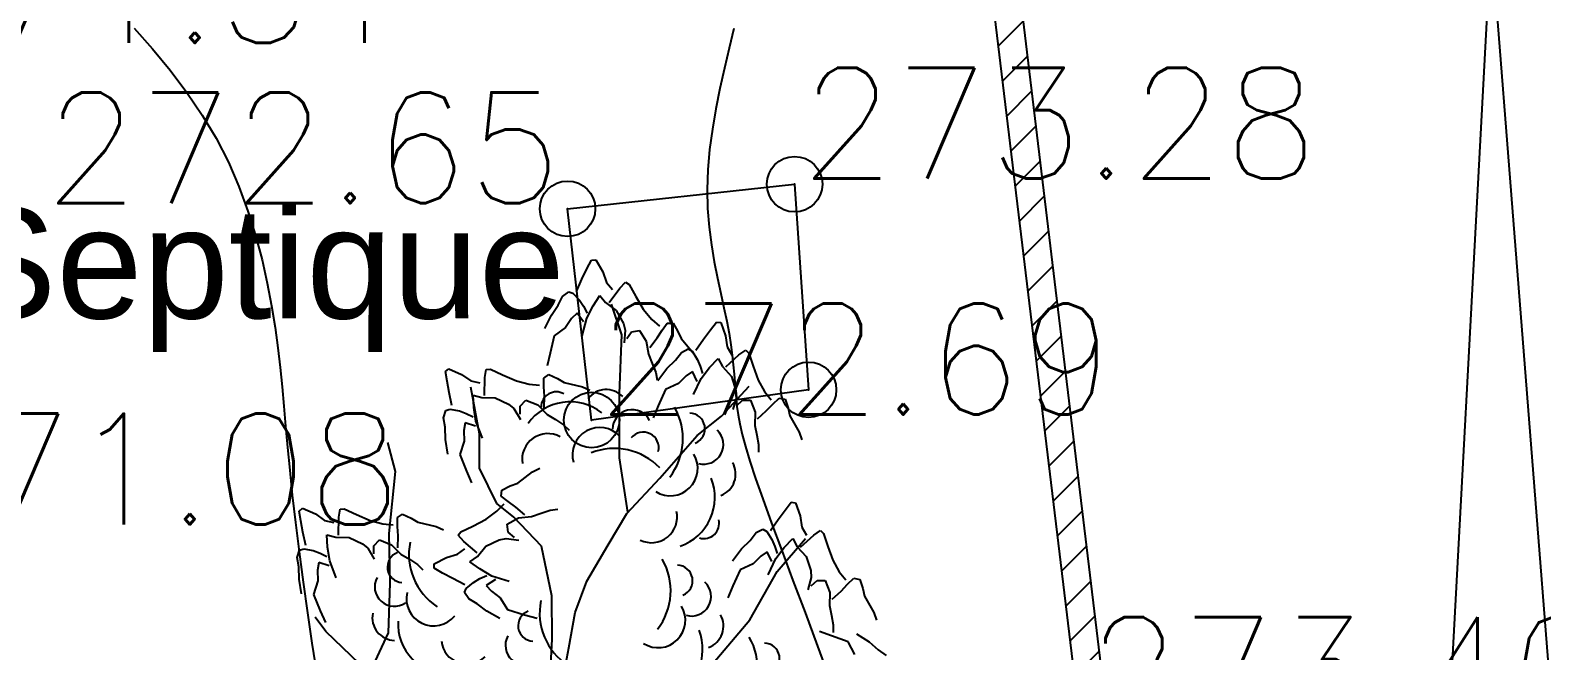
# Model space of a CAD drawing. Header units: millimetres. Extents: x 524954 to 526204, y 9523489 to 9524010.
# Drawn here: x 525639.45 to 525653.07, y 9523607.97 to 9523613.57 of the extents above; entities that cross this region are included whole.
import ezdxf
from ezdxf.enums import TextEntityAlignment as Align

# ---------------------------------------------------------------- set-up
doc = ezdxf.new("R2010")
doc.units = ezdxf.units.MM
doc.header["$PDMODE"] = 32
doc.header["$PDSIZE"] = 0.5
doc.linetypes.add('ACAD_ISO12W100', pattern=[21, 12, -3, 0, -3, 0, -3])
doc.linetypes.add('CACHE2', pattern=[4.7625, 3.175, -1.5875])
for name, color, linetype in [('Arbre', 34, 'ACAD_ISO12W100'), ('Bati', 6, 'Continuous'), ('Bati_H', 1, 'Continuous'), ('Cloture', 7, 'Continuous'), ('CN_01_00', 3, 'Continuous'), ('CN_02_00', 4, 'Continuous'), ('Murs', 1, 'Continuous'), ('Regard', 5, 'Continuous'), ('TopoAlt', 3, 'Continuous'), ('TOPOJIS', 7, 'Continuous'), ('Toponomie', 7, 'CACHE2')]:
    doc.layers.add(name, color=color, linetype=linetype)
doc.styles.add('Simplex 1.0', font='Simplex.shx', dxfattribs={"width": 0.99, "height": 1})
doc.styles.get("Standard").update_dxf_attribs({"font": 'arial.ttf'})

# ---------------------------------------------------------------- blocks, each defined once
blk = doc.blocks.new('TCPOINT M')
at = {"color": 0}
blk.add_point((0, 0), dxfattribs=at)
at = {"layer": 'TopoAlt', "style": 'Simplex 1.0', "width": 0.99}
blk.add_attdef('ALT', (0.15, 0.15), '', height=1, dxfattribs=at)
blk = doc.blocks.new('v088')
at = {"color": 3, "linetype": 'Continuous'}
for p, q in [((-0.024, 12.318), (0.016, 12.396)), ((0.016, 12.396), (0.055, 12.4)), ((0.055, 12.4), (0.118, 12.291)), ((-0.069, 12.224), (-0.024, 12.318)), ((0.118, 12.291), (0.152, 12.195)), ((-0.118, 12.113), (-0.069, 12.224)), ((0.152, 12.195), (0.207, 12.131)), ((0.175, 12.015), (0.272, 12.144)), ((0.272, 12.144), (0.324, 12.197)), ((0.324, 12.197), (0.356, 12.175)), ((0.356, 12.175), (0.415, 12.069)), ((-0.344, 11.901), (-0.283, 11.991)), ((-0.283, 11.991), (-0.243, 12.069)), ((-0.243, 12.069), (-0.188, 12.111)), ((-0.188, 12.111), (-0.15, 12.099)), ((-0.15, 12.099), (-0.092, 12.035)), ((-0.092, 12.035), (-0.054, 11.98)), ((0.032, 11.984), (0.092, 12.078)), ((0.092, 12.078), (0.144, 12.013)), ((0.144, 12.013), (0.24, 11.942)), ((0.415, 12.069), (0.484, 11.953)), ((-0.403, 11.78), (-0.344, 11.901)), ((-0.162, 11.869), (-0.217, 11.788)), ((-0.112, 11.918), (-0.162, 11.869)), ((-0.054, 11.839), (-0.112, 11.918)), ((-0.066, 11.715), (-0.025, 11.872)), ((-0.054, 11.98), (-0.022, 11.919)), ((-0.025, 11.872), (0.032, 11.984)), ((0.24, 11.942), (0.305, 11.825)), ((0.484, 11.953), (0.56, 11.862)), ((0.56, 11.862), (0.63, 11.801)), ((-0.32, 11.714), (-0.357, 11.558)), ((-0.217, 11.788), (-0.32, 11.714)), ((0.305, 11.825), (0.32, 11.765)), ((0.32, 11.765), (0.311, 11.65)), ((0.334, 11.69), (0.378, 11.749)), ((0.378, 11.749), (0.45, 11.762)), ((0.45, 11.762), (0.511, 11.664)), ((0.608, 11.694), (0.653, 11.766)), ((0.653, 11.766), (0.699, 11.829)), ((0.699, 11.829), (0.754, 11.828)), ((0.754, 11.828), (0.796, 11.754)), ((0.796, 11.754), (0.824, 11.689)), ((1.027, 11.683), (1.089, 11.768)), ((1.089, 11.768), (1.142, 11.837)), ((1.142, 11.837), (1.181, 11.833)), ((1.181, 11.833), (1.223, 11.714)), ((1.223, 11.714), (1.239, 11.614)), ((0.511, 11.664), (0.53, 11.547)), ((0.542, 11.608), (0.608, 11.694)), ((0.824, 11.689), (0.934, 11.561)), ((0.827, 11.564), (0.889, 11.595)), ((0.889, 11.595), (0.923, 11.575)), ((0.958, 11.583), (1.027, 11.683)), ((1.239, 11.614), (1.281, 11.541)), ((1.346, 11.541), (1.408, 11.583)), ((1.408, 11.583), (1.435, 11.556)), ((-0.357, 11.558), (-0.382, 11.444)), ((0.53, 11.547), (0.565, 11.463)), ((0.565, 11.463), (0.596, 11.383)), ((0.696, 11.418), (0.773, 11.494)), ((0.773, 11.494), (0.827, 11.564)), ((0.923, 11.575), (0.969, 11.502)), ((0.934, 11.561), (0.97, 11.497)), ((0.969, 11.502), (0.996, 11.441)), ((1.081, 11.429), (1.158, 11.51)), ((1.158, 11.51), (1.196, 11.437)), ((1.227, 11.433), (1.346, 11.541)), ((1.435, 11.556), (1.473, 11.441)), ((-1.299, 11.392), (-1.27, 11.417)), ((-1.285, 11.305), (-1.299, 11.392)), ((-1.266, 11.203), (-1.285, 11.305)), ((-1.27, 11.417), (-1.154, 11.366)), ((-1.154, 11.366), (-1.07, 11.309)), ((-1.07, 11.309), (-0.988, 11.29)), ((-0.947, 11.176), (-0.943, 11.337)), ((-0.943, 11.337), (-0.932, 11.411)), ((-0.932, 11.411), (-0.894, 11.412)), ((-0.894, 11.412), (-0.784, 11.361)), ((-0.784, 11.361), (-0.66, 11.307)), ((-0.66, 11.307), (-0.544, 11.278)), ((-0.413, 11.333), (-0.367, 11.365)), ((-0.413, 11.254), (-0.413, 11.333)), ((-0.367, 11.365), (-0.29, 11.329)), ((-0.29, 11.329), (-0.229, 11.292)), ((0.596, 11.383), (0.609, 11.315)), ((0.615, 11.31), (0.696, 11.418)), ((0.869, 11.352), (0.8, 11.283)), ((0.927, 11.391), (0.869, 11.352)), ((0.969, 11.302), (0.927, 11.391)), ((0.935, 11.183), (1.004, 11.329)), ((0.996, 11.441), (1.016, 11.375)), ((1.004, 11.329), (1.081, 11.429)), ((1.196, 11.437), (1.277, 11.348)), ((1.277, 11.348), (1.319, 11.221)), ((1.473, 11.441), (1.519, 11.314)), ((1.519, 11.314), (1.577, 11.21)), ((-1.241, 11.084), (-1.266, 11.203)), ((-1.05, 11.179), (-0.971, 11.157)), ((-1.044, 11.067), (-1.05, 11.179)), ((-0.544, 11.278), (-0.452, 11.27)), ((-0.408, 11.17), (-0.413, 11.254)), ((-0.41, 11.061), (-0.408, 11.17)), ((-0.229, 11.292), (-0.065, 11.254)), ((-0.065, 11.254), (0.001, 11.223)), ((0.685, 11.229), (0.619, 11.083)), ((0.8, 11.283), (0.685, 11.229)), ((1.319, 11.221), (1.323, 11.16)), ((1.577, 11.21), (1.635, 11.137)), ((-1.317, 10.975), (-1.297, 11.041)), ((-1.297, 11.041), (-1.259, 11.053)), ((-1.259, 11.053), (-1.174, 11.037)), ((-1.174, 11.037), (-1.111, 11.014)), ((-1.024, 10.943), (-1.044, 11.067)), ((-0.971, 11.157), (-0.851, 11.155)), ((-0.851, 11.155), (-0.73, 11.098)), ((-0.73, 11.098), (-0.682, 11.059)), ((-0.682, 11.059), (-0.622, 10.96)), ((-0.626, 11.08), (-0.576, 11.133)), ((-0.626, 11.006), (-0.626, 11.08)), ((-0.576, 11.133), (-0.468, 11.09)), ((-0.468, 11.09), (-0.384, 11.005)), ((0.619, 11.083), (0.573, 10.975)), ((1.323, 11.16), (1.292, 11.048)), ((1.323, 11.083), (1.377, 11.133)), ((1.377, 11.133), (1.45, 11.133)), ((1.45, 11.133), (1.492, 11.025)), ((1.512, 10.964), (1.592, 11.037)), ((1.592, 11.037), (1.65, 11.098)), ((1.65, 11.098), (1.708, 11.152)), ((1.708, 11.152), (1.762, 11.141)), ((1.762, 11.141), (1.789, 11.06)), ((1.789, 11.06), (1.804, 10.991)), ((-1.303, 10.889), (-1.317, 10.975)), ((-1.122, 10.929), (-1.134, 10.861)), ((-1.029, 10.899), (-1.122, 10.929)), ((-1.111, 11.014), (-1.05, 10.983)), ((-0.966, 10.792), (-1.024, 10.943)), ((-0.384, 11.005), (-0.307, 10.958)), ((-0.307, 10.958), (-0.234, 10.911)), ((-0.234, 10.911), (-0.184, 10.864)), ((1.492, 11.025), (1.489, 10.906)), ((1.489, 10.906), (1.508, 10.818)), ((1.804, 10.991), (1.889, 10.844)), ((-1.3, 10.78), (-1.303, 10.889)), ((-1.277, 10.647), (-1.3, 10.78)), ((-1.131, 10.763), (-1.171, 10.642)), ((-1.134, 10.861), (-1.131, 10.763)), ((1.508, 10.818), (1.523, 10.733)), ((1.889, 10.844), (1.912, 10.775)), ((-1.171, 10.642), (-1.109, 10.494)), ((1.523, 10.733), (1.523, 10.664)), ((-1.109, 10.494), (-1.063, 10.387)), ((-0.514, 10.488), (-0.448, 10.519)), ((-0.791, 10.323), (-0.715, 10.36)), ((-0.715, 10.36), (-0.648, 10.385)), ((-0.648, 10.385), (-0.514, 10.488)), ((-0.796, 10.268), (-0.791, 10.323)), ((-0.735, 10.218), (-0.796, 10.268)), ((-0.666, 10.169), (-0.735, 10.218)), ((-2.616, 10.132), (-2.587, 10.158)), ((-2.603, 10.046), (-2.616, 10.132)), ((-2.587, 10.158), (-2.471, 10.107)), ((-2.471, 10.107), (-2.388, 10.049)), ((-2.261, 10.077), (-2.249, 10.151)), ((-2.249, 10.151), (-2.211, 10.152)), ((-2.211, 10.152), (-2.101, 10.101)), ((-2.101, 10.101), (-1.977, 10.047)), ((-1.73, 10.074), (-1.685, 10.105)), ((-1.685, 10.105), (-1.608, 10.069)), ((-0.931, 10.06), (-0.836, 10.131)), ((-0.836, 10.131), (-0.771, 10.198)), ((-0.583, 10.098), (-0.666, 10.169)), ((-0.642, 10.071), (-0.523, 10.083)), ((-0.523, 10.083), (-0.438, 10.113)), ((-0.438, 10.113), (-0.356, 10.14)), ((-0.356, 10.14), (-0.287, 10.149)), ((1.7, 10.058), (1.762, 10.142)), ((1.762, 10.142), (1.816, 10.212)), ((1.816, 10.212), (1.854, 10.208)), ((1.854, 10.208), (1.896, 10.089)), ((1.896, 10.089), (1.912, 9.989)), ((-2.583, 9.943), (-2.603, 10.046)), ((-2.388, 10.049), (-2.306, 10.03)), ((-2.264, 9.917), (-2.261, 10.077)), ((-1.977, 10.047), (-1.862, 10.018)), ((-1.862, 10.018), (-1.769, 10.01)), ((-1.731, 9.995), (-1.73, 10.074)), ((-1.725, 9.911), (-1.731, 9.995)), ((-1.608, 10.069), (-1.547, 10.033)), ((-1.547, 10.033), (-1.382, 9.994)), ((-1.382, 9.994), (-1.316, 9.963)), ((-1.184, 9.915), (-1.161, 9.945)), ((-1.161, 9.945), (-1.051, 9.998)), ((-1.051, 9.998), (-0.931, 10.06)), ((-0.743, 10.015), (-0.642, 10.071)), ((-0.734, 9.943), (-0.743, 10.015)), ((1.5, 9.939), (1.562, 9.969)), ((1.562, 9.969), (1.596, 9.95)), ((1.596, 9.95), (1.643, 9.877)), ((1.631, 9.958), (1.7, 10.058)), ((1.912, 9.989), (1.954, 9.915)), ((2.019, 9.915), (2.081, 9.958)), ((2.081, 9.958), (2.108, 9.931)), ((-2.558, 9.824), (-2.583, 9.943)), ((-2.368, 9.919), (-2.288, 9.897)), ((-2.362, 9.808), (-2.368, 9.919)), ((-2.342, 9.683), (-2.362, 9.808)), ((-2.288, 9.897), (-2.168, 9.895)), ((-2.168, 9.895), (-2.047, 9.839)), ((-2.047, 9.839), (-2, 9.799)), ((-1.944, 9.746), (-1.943, 9.82)), ((-1.943, 9.82), (-1.893, 9.873)), ((-1.893, 9.873), (-1.786, 9.83)), ((-1.786, 9.83), (-1.702, 9.745)), ((-1.728, 9.802), (-1.725, 9.911)), ((-1.134, 9.859), (-1.184, 9.915)), ((-1.012, 9.755), (-1.134, 9.859)), ((-1.011, 9.724), (-0.934, 9.816)), ((-0.934, 9.816), (-0.814, 9.874)), ((-0.814, 9.874), (-0.753, 9.886)), ((-0.753, 9.886), (-0.639, 9.87)), ((-0.677, 9.896), (-0.734, 9.943)), ((1.369, 9.792), (1.446, 9.869)), ((1.446, 9.869), (1.5, 9.939)), ((1.643, 9.877), (1.669, 9.815)), ((1.669, 9.815), (1.689, 9.75)), ((1.754, 9.804), (1.831, 9.885)), ((1.831, 9.885), (1.869, 9.812)), ((1.869, 9.812), (1.95, 9.723)), ((1.9, 9.808), (2.019, 9.915)), ((2.108, 9.931), (2.146, 9.815)), ((2.146, 9.815), (2.193, 9.689)), ((-2.634, 9.715), (-2.614, 9.781)), ((-2.621, 9.629), (-2.634, 9.715)), ((-2.614, 9.781), (-2.576, 9.793)), ((-2.576, 9.793), (-2.492, 9.777)), ((-2.492, 9.777), (-2.428, 9.754)), ((-2.428, 9.754), (-2.368, 9.723)), ((-2.283, 9.532), (-2.342, 9.683)), ((-2, 9.799), (-1.94, 9.7)), ((-1.702, 9.745), (-1.624, 9.699)), ((-1.624, 9.699), (-1.552, 9.652)), ((-1.402, 9.657), (-1.289, 9.715)), ((-1.289, 9.715), (-1.192, 9.743)), ((-1.192, 9.743), (-1.125, 9.794)), ((-1.079, 9.676), (-1.011, 9.724)), ((-0.989, 9.611), (-1.079, 9.676)), ((1.289, 9.685), (1.369, 9.792)), ((1.542, 9.727), (1.473, 9.658)), ((1.6, 9.765), (1.542, 9.727)), ((1.643, 9.677), (1.6, 9.765)), ((1.608, 9.558), (1.677, 9.704)), ((1.677, 9.704), (1.754, 9.804)), ((1.95, 9.723), (1.993, 9.596)), ((2.193, 9.689), (2.25, 9.585)), ((-2.617, 9.52), (-2.621, 9.629)), ((-2.439, 9.669), (-2.451, 9.601)), ((-2.451, 9.601), (-2.448, 9.503)), ((-2.346, 9.639), (-2.439, 9.669)), ((-1.552, 9.652), (-1.502, 9.604)), ((-1.401, 9.619), (-1.402, 9.657)), ((-1.325, 9.574), (-1.401, 9.619)), ((-1.233, 9.524), (-1.325, 9.574)), ((-0.88, 9.547), (-0.989, 9.611)), ((-0.989, 9.525), (-0.927, 9.553)), ((-0.726, 9.498), (-0.88, 9.547)), ((1.358, 9.604), (1.292, 9.458)), ((1.473, 9.658), (1.358, 9.604)), ((1.996, 9.535), (1.966, 9.423)), ((1.993, 9.596), (1.996, 9.535)), ((2.25, 9.585), (2.308, 9.512)), ((-2.595, 9.387), (-2.617, 9.52)), ((-2.448, 9.503), (-2.488, 9.382)), ((-1.125, 9.469), (-1.233, 9.524)), ((-1.128, 9.398), (-1.113, 9.435)), ((-1.089, 9.341), (-1.128, 9.398)), ((-1.113, 9.435), (-1.047, 9.49)), ((-1.047, 9.49), (-0.989, 9.525)), ((-0.848, 9.516), (-0.931, 9.463)), ((-0.931, 9.463), (-0.885, 9.411)), ((-0.885, 9.411), (-0.807, 9.351)), ((1.292, 9.458), (1.246, 9.35)), ((1.996, 9.458), (2.05, 9.508)), ((2.05, 9.508), (2.123, 9.508)), ((2.123, 9.508), (2.166, 9.4)), ((2.166, 9.4), (2.162, 9.281)), ((2.185, 9.338), (2.266, 9.412)), ((2.266, 9.412), (2.323, 9.473)), ((2.323, 9.473), (2.381, 9.527)), ((2.381, 9.527), (2.435, 9.515)), ((2.435, 9.515), (2.462, 9.435)), ((2.462, 9.435), (2.477, 9.365)), ((-2.488, 9.382), (-2.427, 9.234)), ((-1.014, 9.297), (-1.089, 9.341)), ((-0.927, 9.231), (-1.014, 9.297)), ((-0.807, 9.351), (-0.739, 9.244)), ((2.162, 9.281), (2.181, 9.192)), ((2.477, 9.365), (2.562, 9.219)), ((-2.427, 9.234), (-2.38, 9.127)), ((-0.81, 9.165), (-0.927, 9.231)), ((-0.739, 9.244), (-0.586, 9.198)), ((-0.586, 9.198), (-0.473, 9.166)), ((2.181, 9.192), (2.196, 9.108)), ((2.562, 9.219), (2.585, 9.15)), ((2.18, 9.009), (2.07, 9.048)), ((2.33, 8.953), (2.18, 9.009)), ((2.196, 9.108), (2.196, 9.038)), ((2.406, 9.027), (2.519, 8.953)), ((2.391, 8.841), (2.33, 8.953)), ((2.519, 8.953), (2.601, 8.881)), ((2.601, 8.881), (2.673, 8.832))]:
    blk.add_line(p, q, dxfattribs=at)
at = {"linetype": 'Continuous'}
for p, q in [((0.29, 11.722), (0.197, 12)), ((0.27, 11.193), (0.29, 11.722)), ((-0.991, 10.831), (-1.069, 11.252)), ((0.269, 10.614), (0.27, 11.193)), ((1.188, 10.988), (1.437, 11.261)), ((0.968, 10.816), (1.188, 10.988)), ((-0.991, 10.52), (-0.991, 10.831)), ((0.634, 10.429), (0.968, 10.816)), ((-1.749, 10.491), (-1.817, 10.751)), ((-1.806, 9.931), (-1.749, 10.491)), ((-0.835, 10.2), (-0.991, 10.52)), ((0.345, 10.122), (0.269, 10.614)), ((0.336, 10.112), (0.634, 10.429)), ((-0.683, 10.078), (-0.835, 10.2)), ((0.168, 9.829), (0.336, 10.112)), ((-0.435, 9.816), (-0.683, 10.078)), ((-1.797, 9.483), (-1.806, 9.931)), ((-0.339, 9.37), (-0.435, 9.816)), ((-0.025, 9.501), (0.168, 9.829)), ((1.69, 9.587), (1.945, 9.885)), ((1.444, 9.153), (1.69, 9.587)), ((-1.812, 9.035), (-1.797, 9.483)), ((-0.131, 9.219), (-0.025, 9.501)), ((-0.337, 8.979), (-0.339, 9.37)), ((-2.378, 9.048), (-2.474, 9.177)), ((-0.186, 8.901), (-0.131, 9.219)), ((1.08, 8.722), (1.444, 9.153)), ((-2.074, 8.756), (-2.378, 9.048)), ((-1.992, 8.647), (-1.812, 9.035)), ((-0.36, 8.574), (-0.337, 8.979)), ((-0.231, 8.658), (-0.186, 8.901))]:
    blk.add_line(p, q, dxfattribs=at)
at = {"color": 3, "linetype": 'Continuous'}
for centre, major_axis, start_param, end_param in [((-0.3, 11.072), (0.0964, 0.0964), 0.254619, 2.377018), ((0.15, 11.024), (0.145, 0.145), 6.263619, 7.998733), ((-0.176, 10.651), (0.33, 0.33), 0.12682, 1.733702), ((0.383, 10.87), (-0.125, 0.125), 4.396235, 7.060094), ((0.275, 10.786), (0.4, 0.4), 4.836335, 6.022049), ((0.091, 10.641), (0.174, 0.174), 6.236163, 8.918901), ((0.899, 10.876), (0.099, 0.099), 4.31771, 7.031286), ((-0.376, 10.6), (0.164, 0.164), 0.282297, 2.520721), ((0.483, 10.705), (-0.099, 0.099), 3.680741, 6.394318), ((1.029, 10.733), (-0.125, 0.125), 2.081137, 4.744996), ((0.223, 10.132), (-0.4, 0.4), 4.689978, 5.875693), ((0.728, 10.517), (-0.174, 0.174), 1.793126, 4.475865), ((1.111, 10.467), (-0.145, 0.145), 2.713295, 4.448408), ((0.662, 10.258), (-0.33, 0.33), 2.69514, 4.302022), ((0.557, 10.08), (0.164, 0.164), 3.478918, 5.717341), ((1.031, 10.021), (0.0964, 0.0964), 3.62262, 5.745019), ((-1.063, 9.743), (0.4, 0.4), 2.158504, 3.344219), ((-1.682, 9.628), (-0.099, 0.099), -0.421529, 2.292047), ((0.165, 9.415), (0.4, 0.4), 4.836335, 6.022049), ((-1.76, 9.451), (-0.125, 0.125), 0.293965, 2.957824), ((0.788, 9.505), (-0.099, 0.099), 2.746913, 5.46049), ((0.918, 9.363), (0.125, 0.125), 3.651933, 6.315792), ((-1.405, 9.343), (0.174, 0.174), 2.133893, 4.816631), ((0.115, 9.214), (-0.4, 0.4), 0.587708, 1.773422), ((0.617, 9.147), (-0.174, 0.174), 1.793126, 4.475865), ((-1.753, 9.172), (-0.145, 0.145), 0.590553, 2.325666), ((-1.26, 9.119), (0.33, 0.33), 2.307735, 3.914618), ((-0.504, 9.099), (0.099, 0.099), 1.149268, 3.862844), ((1.001, 9.096), (-0.145, 0.145), 2.713295, 4.448408), ((-0.582, 8.923), (0.125, 0.125), 1.864761, 4.52862), ((0.552, 8.888), (-0.33, 0.33), 2.69514, 4.302022), ((0.949, 8.713), (-0.4, 0.4), 3.265538, 4.451253), ((-1.104, 8.984), (0.164, 0.164), 2.463212, 4.701636), ((1.572, 8.803), (0.099, 0.099), 4.31771, 7.031286)]:
    blk.add_ellipse(centre, major_axis=major_axis, ratio=1, start_param=start_param, end_param=end_param, dxfattribs=at)

msp = doc.modelspace()

# ---------------------------------------------------------------- hatches: boundary and pattern name
at = {"layer": 'Bati_H'}
h = msp.add_hatch(dxfattribs=at)
h.set_pattern_fill('HCOV04', color=8, scale=7, angle=229.5, style=0)
h.set_pattern_definition([(274.5, (0, 0), (1.74460533403, 0.13730341752), []), (274.5, (-0.0804, -0.0941), (1.74460533403, 0.13730341752), []), (274.5, (-0.1607, -0.1882), (1.74460533403, 0.13730341752), []), (274.5, (-0.2411, -0.2823), (1.74460533403, 0.13730341752), []), (274.5, (-0.8037, -0.941), (1.74460533403, 0.13730341752), [])])
h.paths.add_polyline_path([(525652.736, 9523616.724), (525652.226, 9523607.261), (525657.778, 9523607.05), (525658.546, 9523616.302)])
at = {"layer": 'Murs'}
h = msp.add_hatch(dxfattribs=at)
h.set_pattern_fill('_U', color=256, scale=0.25, angle=45, style=0, pattern_type=0)
h.set_pattern_definition([(45, (0, 0), (-0.1767766952966, 0.1767766952966), [])])
h.paths.add_polyline_path([(525647.972, 9523615.069), (525648.917, 9523607.228), (525642.967, 9523606.548), (525642.996, 9523606.3), (525649.195, 9523607.009), (525648.221, 9523615.099)])

# ---------------------------------------------------------------- linework, layer by layer
at = {"layer": 'Bati', "flags": 128}
msp.add_lwpolyline([(525652.736, 9523616.724), (525652.226, 9523607.261), (525657.778, 9523607.05), (525658.546, 9523616.302), (525658.546, 9523616.302)], close=True, dxfattribs=at)
at = {"layer": 'Cloture', "flags": 128}
for points in [[(525647.972, 9523615.069), (525648.917, 9523607.228), (525642.967, 9523606.548)], [(525648.221, 9523615.099), (525649.195, 9523607.009), (525642.996, 9523606.3)], [(525648.221, 9523615.099), (525649.195, 9523607.009), (525642.996, 9523606.3)]]:
    msp.add_lwpolyline(points, dxfattribs=at)
at = {"layer": 'CN_01_00', "elevation": 273, "flags": 128}
msp.add_lwpolyline([(525645.789, 9523613.585), (525645.745, 9523613.409), (525645.702, 9523613.228), (525645.662, 9523613.045), (525645.625, 9523612.861), (525645.594, 9523612.677), (525645.569, 9523612.494), (525645.553, 9523612.313), (525645.547, 9523612.135), (525645.551, 9523611.963), (525645.564, 9523611.796), (525645.585, 9523611.635), (525645.611, 9523611.481), (525645.64, 9523611.335), (525645.669, 9523611.196), (525645.698, 9523611.067), (525645.724, 9523610.946), (525645.744, 9523610.836), (525645.76, 9523610.734), (525645.773, 9523610.64), (525645.782, 9523610.552), (525645.79, 9523610.47), (525645.796, 9523610.393), (525645.802, 9523610.319), (525645.808, 9523610.247), (525645.815, 9523610.176), (525645.826, 9523610.102), (525645.841, 9523610.02), (525645.862, 9523609.926), (525645.892, 9523609.816), (525645.931, 9523609.685), (525645.983, 9523609.529), (525646.048, 9523609.343), (525646.127, 9523609.125), (525646.219, 9523608.878), (525646.32, 9523608.608), (525646.429, 9523608.319), (525646.542, 9523608.017), (525646.656, 9523607.707)], dxfattribs=at)
at = {"layer": 'CN_02_00', "elevation": 272, "flags": 128}
msp.add_lwpolyline([(525640.383, 9523613.59), (525640.548, 9523613.402), (525640.707, 9523613.209), (525640.858, 9523613.01), (525640.997, 9523612.806), (525641.123, 9523612.596), (525641.233, 9523612.38), (525641.328, 9523612.161), (525641.409, 9523611.939), (525641.478, 9523611.719), (525641.536, 9523611.501), (525641.583, 9523611.289), (525641.622, 9523611.084), (525641.653, 9523610.889), (525641.679, 9523610.705), (525641.7, 9523610.528), (525641.718, 9523610.355), (525641.734, 9523610.18), (525641.749, 9523609.999), (525641.766, 9523609.808), (525641.786, 9523609.602), (525641.809, 9523609.377), (525641.837, 9523609.13), (525641.87, 9523608.866), (525641.906, 9523608.592), (525641.945, 9523608.315), (525641.986, 9523608.042), (525642.027, 9523607.78)], dxfattribs=at)
at = {"layer": 'Regard', "flags": 128}
msp.add_lwpolyline([(525646.335, 9523612.182), (525646.461, 9523610.328), (525644.506, 9523610.055), (525644.289, 9523611.96), (525646.335, 9523612.182)], dxfattribs=at)

# ---------------------------------------------------------------- block references
at = {"layer": 'Arbre'}
msp.add_blockref('v088', (525644.488, 9523599.101), dxfattribs=at)
at = {"layer": 'TOPOJIS'}
ref = msp.add_blockref('TCPOINT M', (525638.123, 9523613.406, 271.31), dxfattribs=at)
ref.add_attrib('ALT', '271.31', (525638.173, 9523613.456, 271.31), dxfattribs={"layer": 'TopoAlt', "height": 1, "style": 'Simplex 1.0', "width": 0.99})
ref = msp.add_blockref('TCPOINT M', (525646.335, 9523612.182, 273.28), dxfattribs=at)
ref.add_attrib('ALT', '273.28', (525646.385, 9523612.232, 273.28), dxfattribs={"layer": 'TopoAlt', "height": 1, "style": 'Simplex 1.0', "width": 0.99})
ref = msp.add_blockref('TCPOINT M', (525644.289, 9523611.96, 272.65), dxfattribs=at)
ref.add_attrib('ALT', '272.65', dxfattribs={"layer": 'TopoAlt', "height": 1, "style": 'Simplex 1.0', "width": 0.99}).set_placement((525644.239, 9523612.01, 272.65), align=Align.RIGHT)
ref = msp.add_blockref('TCPOINT M', (525644.506, 9523610.055, 272.69), dxfattribs=at)
ref.add_attrib('ALT', '272.69', (525644.556, 9523610.105, 272.69), dxfattribs={"layer": 'TopoAlt', "height": 1, "style": 'Simplex 1.0', "width": 0.99})
msp.add_blockref('TCPOINT M', (525646.461, 9523610.328, 273.16), dxfattribs=at)
ref = msp.add_blockref('TCPOINT M', (525638.078, 9523609.064, 271.08), dxfattribs=at)
ref.add_attrib('ALT', '271.08', (525638.128, 9523609.114, 271.08), dxfattribs={"layer": 'TopoAlt', "height": 1, "style": 'Simplex 1.0', "width": 0.99})
ref = msp.add_blockref('TCPOINT M', (525648.917, 9523607.228, 273.4), dxfattribs=at)
ref.add_attrib('ALT', '273.40', (525648.967, 9523607.278, 273.4), dxfattribs={"layer": 'TopoAlt', "height": 1, "style": 'Simplex 1.0', "width": 0.99})

# ---------------------------------------------------------------- texts
at = {"layer": 'Toponomie', "insert": (525618.071, 9523611.971), "char_height": 1, "width": 42.68298, "attachment_point": 1}
msp.add_mtext('\\pxqc;Fosse Septique', dxfattribs=at)

doc.saveas('drawing.dxf')
